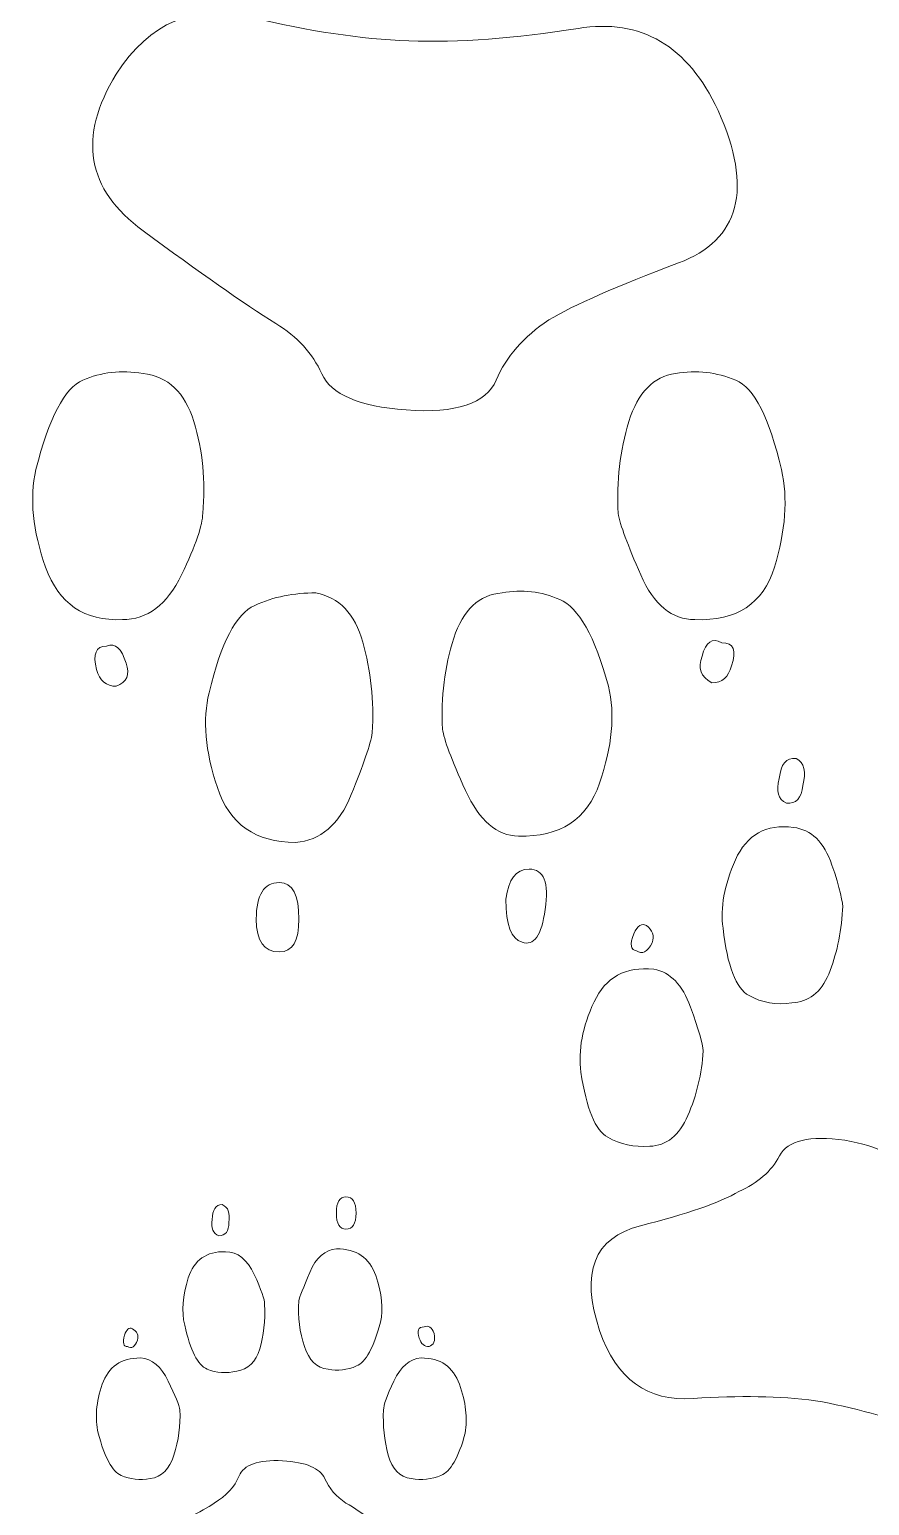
# Model space of a CAD drawing. Header units: centimetres. Extents: x -9.9 to 9.7, y -12.2 to 6.9.
# Drawn here: x -4.453 to -2.762, y -1.428 to 1.545 of the extents above; entities that cross this region are included whole.
import ezdxf

# ---------------------------------------------------------------- set-up
doc = ezdxf.new("R2010")
doc.units = ezdxf.units.CM
doc.header["$MEASUREMENT"] = 0
doc.layers.add('layer 1', color=7, linetype='Continuous')

msp = doc.modelspace()

# ---------------------------------------------------------------- linework, layer by layer
at = {"layer": 'layer 1', "color": 177, "lineweight": 9}
for points, knots in [([(-3.69534, 0.77859), (-3.59484, 0.77124), (-3.53416, 0.79146), (-3.51394, 0.83865), (-3.51394, 0.83865), (-3.49372, 0.88584), (-3.45817, 0.92629), (-3.40792, 0.96), (-3.40792, 0.96), (-3.35766, 0.99003), (-3.27064, 1.02802), (-3.14684, 1.0746), (-3.14684, 1.0746), (-3.02305, 1.12118), (-2.99608, 1.22352), (-3.06717, 1.38164), (-3.06717, 1.38164), (-3.12784, 1.51218), (-3.22161, 1.56733), (-3.34908, 1.54711), (-3.34908, 1.54711), (-3.47594, 1.52688), (-3.58932, 1.5183), (-3.68983, 1.52198), (-3.68983, 1.52198), (-3.78666, 1.52566), (-3.89268, 1.54159), (-4.00667, 1.56917), (-4.00667, 1.56917), (-4.12128, 1.59736), (-4.21198, 1.55936), (-4.27878, 1.45518), (-4.27878, 1.45518), (-4.35661, 1.32832), (-4.33884, 1.22291), (-4.22485, 1.13956), (-4.22485, 1.13956), (-4.11147, 1.0556), (-4.02199, 0.99309), (-3.95764, 0.95264), (-3.95764, 0.95264), (-3.91413, 0.92629), (-3.88349, 0.89258), (-3.8651, 0.85152), (-3.8651, 0.85152), (-3.84672, 0.80985), (-3.78972, 0.78595), (-3.69534, 0.77859)], [0, 0, 0, 0, 0.0769231, 0.0769231, 0.0769231, 0.0769231, 0.1538462, 0.1538462, 0.1538462, 0.1538462, 0.2307692, 0.2307692, 0.2307692, 0.2307692, 0.3076923, 0.3076923, 0.3076923, 0.3076923, 0.3846154, 0.3846154, 0.3846154, 0.3846154, 0.4615385, 0.4615385, 0.4615385, 0.4615385, 0.5384615, 0.5384615, 0.5384615, 0.5384615, 0.6153846, 0.6153846, 0.6153846, 0.6153846, 0.6923077, 0.6923077, 0.6923077, 0.6923077, 0.7692308, 0.7692308, 0.7692308, 0.7692308, 0.8461538, 0.8461538, 0.8461538, 0.8461538, 1, 1, 1, 1]), ([(-4.26652, 0.35634), (-4.21627, 0.35634), (-4.17643, 0.38637), (-4.14763, 0.44643), (-4.14763, 0.44643), (-4.11882, 0.50649), (-4.10473, 0.54755), (-4.10473, 0.57022), (-4.10473, 0.57022), (-4.0986, 0.63518), (-4.10473, 0.69647), (-4.1225, 0.7553), (-4.1225, 0.7553), (-4.14089, 0.81414), (-4.17459, 0.84601), (-4.22485, 0.85213), (-4.22485, 0.85213), (-4.26897, 0.85949), (-4.30942, 0.85458), (-4.34619, 0.83865), (-4.34619, 0.83865), (-4.38296, 0.82272), (-4.41422, 0.76266), (-4.44057, 0.65847), (-4.44057, 0.65847), (-4.45344, 0.60086), (-4.44731, 0.53529), (-4.42096, 0.46175), (-4.42096, 0.46175), (-4.39461, 0.38821), (-4.34313, 0.35327), (-4.26652, 0.35634)], [0, 0, 0, 0, 0.1111111, 0.1111111, 0.1111111, 0.1111111, 0.2222222, 0.2222222, 0.2222222, 0.2222222, 0.3333333, 0.3333333, 0.3333333, 0.3333333, 0.4444444, 0.4444444, 0.4444444, 0.4444444, 0.5555556, 0.5555556, 0.5555556, 0.5555556, 0.6666667, 0.6666667, 0.6666667, 0.6666667, 0.7777778, 0.7777778, 0.7777778, 0.7777778, 1, 1, 1, 1]), ([(-3.11375, 0.35634), (-3.02979, 0.35327), (-2.97647, 0.38821), (-2.95379, 0.46175), (-2.95379, 0.46175), (-2.93112, 0.53529), (-2.92622, 0.60086), (-2.9397, 0.65847), (-2.9397, 0.65847), (-2.9636, 0.76266), (-2.99424, 0.82272), (-3.03163, 0.83865), (-3.03163, 0.83865), (-3.06962, 0.85458), (-3.11007, 0.85949), (-3.15297, 0.85213), (-3.15297, 0.85213), (-3.1971, 0.84601), (-3.22835, 0.81414), (-3.24674, 0.7553), (-3.24674, 0.7553), (-3.26451, 0.69647), (-3.27186, 0.63518), (-3.26819, 0.57022), (-3.26819, 0.57022), (-3.26451, 0.54755), (-3.24919, 0.50649), (-3.22284, 0.44643), (-3.22284, 0.44643), (-3.19648, 0.38637), (-3.16032, 0.35634), (-3.11375, 0.35634)], [0, 0, 0, 0, 0.1111111, 0.1111111, 0.1111111, 0.1111111, 0.2222222, 0.2222222, 0.2222222, 0.2222222, 0.3333333, 0.3333333, 0.3333333, 0.3333333, 0.4444444, 0.4444444, 0.4444444, 0.4444444, 0.5555556, 0.5555556, 0.5555556, 0.5555556, 0.6666667, 0.6666667, 0.6666667, 0.6666667, 0.7777778, 0.7777778, 0.7777778, 0.7777778, 1, 1, 1, 1]), ([(-3.4692, -0.0794), (-3.38524, -0.08185), (-3.3307, -0.04631), (-3.30557, 0.02724), (-3.30557, 0.02724), (-3.28044, 0.10078), (-3.27431, 0.16574), (-3.2878, 0.22212), (-3.2878, 0.22212), (-3.31538, 0.32263), (-3.34786, 0.38085), (-3.38585, 0.39679), (-3.38585, 0.39679), (-3.42324, 0.41333), (-3.46185, 0.41762), (-3.50168, 0.41027), (-3.50168, 0.41027), (-3.54826, 0.40659), (-3.58074, 0.37656), (-3.59913, 0.31895), (-3.59913, 0.31895), (-3.61751, 0.26135), (-3.62548, 0.20067), (-3.6218, 0.13571), (-3.6218, 0.13571), (-3.61935, 0.11549), (-3.60403, 0.07443), (-3.57584, 0.01253), (-3.57584, 0.01253), (-3.54765, -0.04876), (-3.5121, -0.0794), (-3.4692, -0.0794)], [0, 0, 0, 0, 0.1111111, 0.1111111, 0.1111111, 0.1111111, 0.2222222, 0.2222222, 0.2222222, 0.2222222, 0.3333333, 0.3333333, 0.3333333, 0.3333333, 0.4444444, 0.4444444, 0.4444444, 0.4444444, 0.5555556, 0.5555556, 0.5555556, 0.5555556, 0.6666667, 0.6666667, 0.6666667, 0.6666667, 0.7777778, 0.7777778, 0.7777778, 0.7777778, 1, 1, 1, 1]), ([(-3.91781, -0.09227), (-3.86756, -0.08859), (-3.83017, -0.05673), (-3.80566, 0.00395), (-3.80566, 0.00395), (-3.78114, 0.06401), (-3.76705, 0.10568), (-3.76337, 0.12836), (-3.76337, 0.12836), (-3.75969, 0.19332), (-3.76644, 0.25399), (-3.78237, 0.31099), (-3.78237, 0.31099), (-3.7983, 0.36798), (-3.83017, 0.40108), (-3.87675, 0.41027), (-3.87675, 0.41027), (-3.92087, 0.41027), (-3.96193, 0.4023), (-3.99993, 0.38514), (-3.99993, 0.38514), (-4.03732, 0.36859), (-4.06796, 0.30976), (-4.09186, 0.20925), (-4.09186, 0.20925), (-4.10534, 0.15532), (-4.09983, 0.09158), (-4.07531, 0.01804), (-4.07531, 0.01804), (-4.0508, -0.0555), (-3.99809, -0.09227), (-3.91781, -0.09227)], [0, 0, 0, 0, 0.1111111, 0.1111111, 0.1111111, 0.1111111, 0.2222222, 0.2222222, 0.2222222, 0.2222222, 0.3333333, 0.3333333, 0.3333333, 0.3333333, 0.4444444, 0.4444444, 0.4444444, 0.4444444, 0.5555556, 0.5555556, 0.5555556, 0.5555556, 0.6666667, 0.6666667, 0.6666667, 0.6666667, 0.7777778, 0.7777778, 0.7777778, 0.7777778, 1, 1, 1, 1]), ([(-4.27878, 0.22212), (-4.25733, 0.23009), (-4.25059, 0.24602), (-4.25917, 0.2687), (-4.25917, 0.2687), (-4.26775, 0.29873), (-4.28062, 0.30976), (-4.29839, 0.30302), (-4.29839, 0.30302), (-4.31984, 0.30302), (-4.32658, 0.28708), (-4.31861, 0.25583), (-4.31861, 0.25583), (-4.31249, 0.23315), (-4.299, 0.22212), (-4.27878, 0.22212)], [0, 0, 0, 0, 0.2, 0.2, 0.2, 0.2, 0.4, 0.4, 0.4, 0.4, 0.6, 0.6, 0.6, 0.6, 1, 1, 1, 1]), ([(-3.07943, 0.22886), (-3.0592, 0.22886), (-3.04572, 0.24051), (-3.04021, 0.26318), (-3.04021, 0.26318), (-3.02917, 0.29444), (-3.03592, 0.30976), (-3.05982, 0.30976), (-3.05982, 0.30976), (-3.07882, 0.32079), (-3.0923, 0.3116), (-3.09904, 0.28279), (-3.09904, 0.28279), (-3.10884, 0.25889), (-3.1021, 0.24112), (-3.07943, 0.22886)], [0, 0, 0, 0, 0.2, 0.2, 0.2, 0.2, 0.4, 0.4, 0.4, 0.4, 0.6, 0.6, 0.6, 0.6, 1, 1, 1, 1]), ([(-2.91012, 0.07678), (-2.8938, 0.06801), (-2.88906, 0.04984), (-2.89634, 0.02232), (-2.89634, 0.02232), (-2.89902, -0.00347), (-2.90996, -0.01514), (-2.92963, -0.0131), (-2.92963, -0.0131), (-2.94604, -0.00521), (-2.95096, 0.01121), (-2.94395, 0.03611), (-2.94395, 0.03611), (-2.9409, 0.0654), (-2.92979, 0.07882), (-2.91012, 0.07678)], [0, 0, 0, 0, 0.2, 0.2, 0.2, 0.2, 0.4, 0.4, 0.4, 0.4, 0.6, 0.6, 0.6, 0.6, 1, 1, 1, 1]), ([(-2.9153, -0.06231), (-2.87946, -0.06604), (-2.8538, -0.09124), (-2.8379, -0.13796), (-2.8379, -0.13796), (-2.82194, -0.18425), (-2.81493, -0.21458), (-2.81634, -0.22814), (-2.81634, -0.22814), (-2.81964, -0.27684), (-2.829, -0.32005), (-2.84436, -0.35734), (-2.84436, -0.35734), (-2.86017, -0.39458), (-2.88469, -0.41368), (-2.91846, -0.41547), (-2.91846, -0.41547), (-2.94987, -0.42015), (-2.97893, -0.41492), (-3.00485, -0.40074), (-3.00485, -0.40074), (-3.03121, -0.38651), (-3.04857, -0.34096), (-3.05701, -0.26496), (-3.05701, -0.26496), (-3.06293, -0.22414), (-3.05461, -0.17817), (-3.03211, -0.12749), (-3.03211, -0.12749), (-3.0096, -0.0768), (-2.97064, -0.05479), (-2.9153, -0.06231)], [0, 0, 0, 0, 0.1111111, 0.1111111, 0.1111111, 0.1111111, 0.2222222, 0.2222222, 0.2222222, 0.2222222, 0.3333333, 0.3333333, 0.3333333, 0.3333333, 0.4444444, 0.4444444, 0.4444444, 0.4444444, 0.5555556, 0.5555556, 0.5555556, 0.5555556, 0.6666667, 0.6666667, 0.6666667, 0.6666667, 0.7777778, 0.7777778, 0.7777778, 0.7777778, 1, 1, 1, 1]), ([(-3.46185, -0.29329), (-3.43795, -0.30187), (-3.42263, -0.2798), (-3.41527, -0.2271), (-3.41527, -0.2271), (-3.40669, -0.17317), (-3.41772, -0.1462), (-3.44775, -0.1462), (-3.44775, -0.1462), (-3.4741, -0.1462), (-3.48943, -0.16643), (-3.49433, -0.20687), (-3.49433, -0.20687), (-3.49433, -0.25835), (-3.4833, -0.28716), (-3.46185, -0.29329)], [0, 0, 0, 0, 0.2, 0.2, 0.2, 0.2, 0.4, 0.4, 0.4, 0.4, 0.6, 0.6, 0.6, 0.6, 1, 1, 1, 1]), ([(-3.95029, -0.3129), (-3.92394, -0.3129), (-3.91107, -0.29083), (-3.91107, -0.24671), (-3.91107, -0.24671), (-3.91107, -0.19768), (-3.92394, -0.17317), (-3.95029, -0.17317), (-3.95029, -0.17317), (-3.98155, -0.17317), (-3.99687, -0.19768), (-3.99687, -0.24671), (-3.99687, -0.24671), (-3.99687, -0.29083), (-3.98155, -0.3129), (-3.95029, -0.3129)], [0, 0, 0, 0, 0.2, 0.2, 0.2, 0.2, 0.4, 0.4, 0.4, 0.4, 0.6, 0.6, 0.6, 0.6, 1, 1, 1, 1]), ([(-3.21153, -0.2595), (-3.1988, -0.26877), (-3.19469, -0.28025), (-3.19969, -0.29431), (-3.19969, -0.29431), (-3.2096, -0.31316), (-3.2199, -0.31872), (-3.23141, -0.31045), (-3.23141, -0.31045), (-3.24322, -0.30922), (-3.24514, -0.29798), (-3.2367, -0.27632), (-3.2367, -0.27632), (-3.22881, -0.25991), (-3.2207, -0.25412), (-3.21153, -0.2595)], [0, 0, 0, 0, 0.2, 0.2, 0.2, 0.2, 0.4, 0.4, 0.4, 0.4, 0.6, 0.6, 0.6, 0.6, 1, 1, 1, 1]), ([(-3.1964, -0.34767), (-3.16302, -0.3538), (-3.13872, -0.3793), (-3.12258, -0.42384), (-3.12258, -0.42384), (-3.10649, -0.46881), (-3.09808, -0.49841), (-3.09687, -0.51223), (-3.09687, -0.51223), (-3.09989, -0.55831), (-3.11017, -0.60187), (-3.12808, -0.64243), (-3.12808, -0.64243), (-3.14552, -0.68259), (-3.1711, -0.70335), (-3.20477, -0.70426), (-3.20477, -0.70426), (-3.23635, -0.70628), (-3.26401, -0.70031), (-3.28906, -0.68622), (-3.28906, -0.68622), (-3.31415, -0.67256), (-3.33212, -0.62872), (-3.34346, -0.55507), (-3.34346, -0.55507), (-3.34901, -0.51075), (-3.34012, -0.46351), (-3.31679, -0.41336), (-3.31679, -0.41336), (-3.2935, -0.36364), (-3.25367, -0.34172), (-3.1964, -0.34767)], [0, 0, 0, 0, 0.1111111, 0.1111111, 0.1111111, 0.1111111, 0.2222222, 0.2222222, 0.2222222, 0.2222222, 0.3333333, 0.3333333, 0.3333333, 0.3333333, 0.4444444, 0.4444444, 0.4444444, 0.4444444, 0.5555556, 0.5555556, 0.5555556, 0.5555556, 0.6666667, 0.6666667, 0.6666667, 0.6666667, 0.7777778, 0.7777778, 0.7777778, 0.7777778, 1, 1, 1, 1]), ([(-2.81158, -0.69214), (-2.74258, -0.70418), (-2.70375, -0.72589), (-2.69368, -0.75654), (-2.69368, -0.75654), (-2.68409, -0.78758), (-2.66561, -0.81381), (-2.63872, -0.83561), (-2.63872, -0.83561), (-2.59363, -0.86946), (-2.53401, -0.92073), (-2.45894, -0.98907), (-2.45894, -0.98907), (-2.38425, -1.05693), (-2.37983, -1.13339), (-2.44651, -1.21792), (-2.44651, -1.21792), (-2.50057, -1.28741), (-2.56634, -1.30797), (-2.64376, -1.27915), (-2.64376, -1.27915), (-2.72162, -1.25028), (-2.79723, -1.2296), (-2.871, -1.21663), (-2.871, -1.21663), (-2.9425, -1.20742), (-3.02454, -1.20596), (-3.1171, -1.21224), (-3.1171, -1.21224), (-3.20966, -1.21852), (-3.27254, -1.1731), (-3.30569, -1.07553), (-3.30569, -1.07553), (-3.34432, -0.9584), (-3.31715, -0.88832), (-3.22364, -0.86446), (-3.22364, -0.86446), (-3.13019, -0.84104), (-3.06415, -0.81787), (-3.02514, -0.79541), (-3.02514, -0.79541), (-2.98716, -0.7786), (-2.9599, -0.75448), (-2.94343, -0.72349), (-2.94343, -0.72349), (-2.92695, -0.69251), (-2.883, -0.68206), (-2.81158, -0.69214)], [0, 0, 0, 0, 0.0769231, 0.0769231, 0.0769231, 0.0769231, 0.1538462, 0.1538462, 0.1538462, 0.1538462, 0.2307692, 0.2307692, 0.2307692, 0.2307692, 0.3076923, 0.3076923, 0.3076923, 0.3076923, 0.3846154, 0.3846154, 0.3846154, 0.3846154, 0.4615385, 0.4615385, 0.4615385, 0.4615385, 0.5384615, 0.5384615, 0.5384615, 0.5384615, 0.6153846, 0.6153846, 0.6153846, 0.6153846, 0.6923077, 0.6923077, 0.6923077, 0.6923077, 0.7692308, 0.7692308, 0.7692308, 0.7692308, 0.8461538, 0.8461538, 0.8461538, 0.8461538, 1, 1, 1, 1]), ([(-4.06529, -0.82184), (-4.05358, -0.82664), (-4.04908, -0.83866), (-4.05208, -0.85787), (-4.05208, -0.85787), (-4.05208, -0.87559), (-4.05869, -0.8843), (-4.0722, -0.8843), (-4.0722, -0.8843), (-4.08391, -0.8801), (-4.08841, -0.86929), (-4.08541, -0.85187), (-4.08541, -0.85187), (-4.08541, -0.83175), (-4.07881, -0.82184), (-4.06529, -0.82184)], [0, 0, 0, 0, 0.2, 0.2, 0.2, 0.2, 0.4, 0.4, 0.4, 0.4, 0.6, 0.6, 0.6, 0.6, 1, 1, 1, 1]), ([(-3.81635, -0.80592), (-3.80284, -0.80592), (-3.79594, -0.81674), (-3.79594, -0.83866), (-3.79594, -0.83866), (-3.79594, -0.86028), (-3.80284, -0.87109), (-3.81635, -0.87109), (-3.81635, -0.87109), (-3.82927, -0.87109), (-3.83557, -0.86028), (-3.83557, -0.83866), (-3.83557, -0.83866), (-3.83557, -0.81674), (-3.82927, -0.80592), (-3.81635, -0.80592)], [0, 0, 0, 0, 0.2, 0.2, 0.2, 0.2, 0.4, 0.4, 0.4, 0.4, 0.6, 0.6, 0.6, 0.6, 1, 1, 1, 1]), ([(-4.05899, -0.91673), (-4.03436, -0.91673), (-4.01514, -0.93205), (-4.00103, -0.96267), (-4.00103, -0.96267), (-3.98692, -0.993), (-3.98001, -1.01312), (-3.98001, -1.02243), (-3.98001, -1.02243), (-3.97881, -1.05576), (-3.98211, -1.08579), (-3.98992, -1.11222), (-3.98992, -1.11222), (-3.99803, -1.13864), (-4.01334, -1.15336), (-4.03616, -1.15696), (-4.03616, -1.15696), (-4.05718, -1.16237), (-4.0773, -1.16086), (-4.09592, -1.15306), (-4.09592, -1.15306), (-4.11484, -1.14525), (-4.12985, -1.11552), (-4.14097, -1.06447), (-4.14097, -1.06447), (-4.14787, -1.03715), (-4.14547, -1.00532), (-4.13376, -0.96928), (-4.13376, -0.96928), (-4.12205, -0.93325), (-4.09712, -0.91553), (-4.05899, -0.91673)], [0, 0, 0, 0, 0.1111111, 0.1111111, 0.1111111, 0.1111111, 0.2222222, 0.2222222, 0.2222222, 0.2222222, 0.3333333, 0.3333333, 0.3333333, 0.3333333, 0.4444444, 0.4444444, 0.4444444, 0.4444444, 0.5555556, 0.5555556, 0.5555556, 0.5555556, 0.6666667, 0.6666667, 0.6666667, 0.6666667, 0.7777778, 0.7777778, 0.7777778, 0.7777778, 1, 1, 1, 1]), ([(-3.83557, -0.91073), (-3.79503, -0.91073), (-3.76891, -0.92874), (-3.7563, -0.96478), (-3.7563, -0.96478), (-3.74399, -1.00081), (-3.74098, -1.03204), (-3.74669, -1.05847), (-3.74669, -1.05847), (-3.7602, -1.10952), (-3.77642, -1.13894), (-3.79503, -1.14675), (-3.79503, -1.14675), (-3.81395, -1.15486), (-3.83287, -1.15696), (-3.85239, -1.15336), (-3.85239, -1.15336), (-3.87521, -1.15065), (-3.89113, -1.13504), (-3.90013, -1.10741), (-3.90013, -1.10741), (-3.90944, -1.07949), (-3.91305, -1.04886), (-3.91125, -1.01523), (-3.91125, -1.01523), (-3.90944, -1.00772), (-3.90224, -0.9888), (-3.88932, -0.95847), (-3.88932, -0.95847), (-3.87641, -0.92844), (-3.85839, -0.91253), (-3.83557, -0.91073)], [0, 0, 0, 0, 0.1111111, 0.1111111, 0.1111111, 0.1111111, 0.2222222, 0.2222222, 0.2222222, 0.2222222, 0.3333333, 0.3333333, 0.3333333, 0.3333333, 0.4444444, 0.4444444, 0.4444444, 0.4444444, 0.5555556, 0.5555556, 0.5555556, 0.5555556, 0.6666667, 0.6666667, 0.6666667, 0.6666667, 0.7777778, 0.7777778, 0.7777778, 0.7777778, 1, 1, 1, 1]), ([(-4.24637, -1.07168), (-4.23706, -1.07708), (-4.23345, -1.08459), (-4.23586, -1.0945), (-4.23586, -1.0945), (-4.24126, -1.10801), (-4.24787, -1.11252), (-4.25628, -1.10771), (-4.25628, -1.10771), (-4.26438, -1.10771), (-4.26649, -1.10021), (-4.26228, -1.08489), (-4.26228, -1.08489), (-4.25808, -1.07318), (-4.25297, -1.06868), (-4.24637, -1.07168)], [0, 0, 0, 0, 0.2, 0.2, 0.2, 0.2, 0.4, 0.4, 0.4, 0.4, 0.6, 0.6, 0.6, 0.6, 1, 1, 1, 1]), ([(-3.6587, -1.06808), (-3.6506, -1.06417), (-3.64369, -1.06838), (-3.63858, -1.08129), (-3.63858, -1.08129), (-3.63618, -1.096), (-3.63979, -1.10471), (-3.64909, -1.10771), (-3.64909, -1.10771), (-3.6584, -1.10771), (-3.66501, -1.10231), (-3.66861, -1.0909), (-3.66861, -1.0909), (-3.67432, -1.07588), (-3.67102, -1.06808), (-3.6587, -1.06808)], [0, 0, 0, 0, 0.2, 0.2, 0.2, 0.2, 0.4, 0.4, 0.4, 0.4, 0.6, 0.6, 0.6, 0.6, 1, 1, 1, 1]), ([(-4.22985, -1.13054), (-4.20673, -1.13234), (-4.18841, -1.14795), (-4.1743, -1.17708), (-4.1743, -1.17708), (-4.16018, -1.20651), (-4.15238, -1.22603), (-4.15057, -1.23534), (-4.15057, -1.23534), (-4.14937, -1.26687), (-4.15328, -1.29719), (-4.16259, -1.32602), (-4.16259, -1.32602), (-4.17159, -1.35455), (-4.18751, -1.37046), (-4.21033, -1.37347), (-4.21033, -1.37347), (-4.23165, -1.37707), (-4.25087, -1.37497), (-4.26889, -1.36716), (-4.26889, -1.36716), (-4.2869, -1.35965), (-4.30222, -1.33113), (-4.31513, -1.28188), (-4.31513, -1.28188), (-4.32204, -1.25215), (-4.31934, -1.21942), (-4.30702, -1.18369), (-4.30702, -1.18369), (-4.29471, -1.14825), (-4.26919, -1.13054), (-4.22985, -1.13054)], [0, 0, 0, 0, 0.1111111, 0.1111111, 0.1111111, 0.1111111, 0.2222222, 0.2222222, 0.2222222, 0.2222222, 0.3333333, 0.3333333, 0.3333333, 0.3333333, 0.4444444, 0.4444444, 0.4444444, 0.4444444, 0.5555556, 0.5555556, 0.5555556, 0.5555556, 0.6666667, 0.6666667, 0.6666667, 0.6666667, 0.7777778, 0.7777778, 0.7777778, 0.7777778, 1, 1, 1, 1]), ([(-3.66501, -1.13054), (-3.62627, -1.13054), (-3.60045, -1.14825), (-3.58784, -1.18369), (-3.58784, -1.18369), (-3.57522, -1.21942), (-3.57132, -1.25215), (-3.57613, -1.28188), (-3.57613, -1.28188), (-3.58964, -1.33113), (-3.60585, -1.35965), (-3.62507, -1.36716), (-3.62507, -1.36716), (-3.64399, -1.37497), (-3.66411, -1.37707), (-3.68513, -1.37347), (-3.68513, -1.37347), (-3.70795, -1.37046), (-3.72357, -1.35455), (-3.73137, -1.32602), (-3.73137, -1.32602), (-3.73918, -1.29719), (-3.74248, -1.26687), (-3.74068, -1.23534), (-3.74068, -1.23534), (-3.74068, -1.22603), (-3.73378, -1.20651), (-3.71996, -1.17708), (-3.71996, -1.17708), (-3.70615, -1.14795), (-3.68783, -1.13234), (-3.66501, -1.13054)], [0, 0, 0, 0, 0.1111111, 0.1111111, 0.1111111, 0.1111111, 0.2222222, 0.2222222, 0.2222222, 0.2222222, 0.3333333, 0.3333333, 0.3333333, 0.3333333, 0.4444444, 0.4444444, 0.4444444, 0.4444444, 0.5555556, 0.5555556, 0.5555556, 0.5555556, 0.6666667, 0.6666667, 0.6666667, 0.6666667, 0.7777778, 0.7777778, 0.7777778, 0.7777778, 1, 1, 1, 1]), ([(-3.94398, -1.33743), (-3.89623, -1.34074), (-3.8683, -1.35275), (-3.8593, -1.37287), (-3.8593, -1.37287), (-3.85059, -1.39329), (-3.83617, -1.4098), (-3.81635, -1.42271), (-3.81635, -1.42271), (-3.78332, -1.44253), (-3.73918, -1.47316), (-3.68333, -1.5143), (-3.68333, -1.5143), (-3.62777, -1.55514), (-3.61937, -1.60679), (-3.6587, -1.66895), (-3.6587, -1.66895), (-3.69053, -1.72), (-3.73378, -1.73862), (-3.78843, -1.7245), (-3.78843, -1.7245), (-3.84338, -1.71039), (-3.89623, -1.70168), (-3.94728, -1.69808), (-3.94728, -1.69808), (-3.99653, -1.69688), (-4.05238, -1.70168), (-4.11484, -1.71249), (-4.11484, -1.71249), (-4.1773, -1.7233), (-4.22324, -1.69688), (-4.25267, -1.63292), (-4.25267, -1.63292), (-4.28721, -1.55604), (-4.27369, -1.50649), (-4.21183, -1.48367), (-4.21183, -1.48367), (-4.14997, -1.46115), (-4.10673, -1.44073), (-4.08181, -1.42271), (-4.08181, -1.42271), (-4.05718, -1.4086), (-4.04037, -1.39028), (-4.03136, -1.36806), (-4.03136, -1.36806), (-4.02235, -1.34584), (-3.99322, -1.33563), (-3.94398, -1.33743)], [0, 0, 0, 0, 0.0769231, 0.0769231, 0.0769231, 0.0769231, 0.1538462, 0.1538462, 0.1538462, 0.1538462, 0.2307692, 0.2307692, 0.2307692, 0.2307692, 0.3076923, 0.3076923, 0.3076923, 0.3076923, 0.3846154, 0.3846154, 0.3846154, 0.3846154, 0.4615385, 0.4615385, 0.4615385, 0.4615385, 0.5384615, 0.5384615, 0.5384615, 0.5384615, 0.6153846, 0.6153846, 0.6153846, 0.6153846, 0.6923077, 0.6923077, 0.6923077, 0.6923077, 0.7692308, 0.7692308, 0.7692308, 0.7692308, 0.8461538, 0.8461538, 0.8461538, 0.8461538, 1, 1, 1, 1])]:
    msp.add_open_spline(points, degree=3, knots=knots, dxfattribs=at)

doc.saveas('drawing.dxf')
